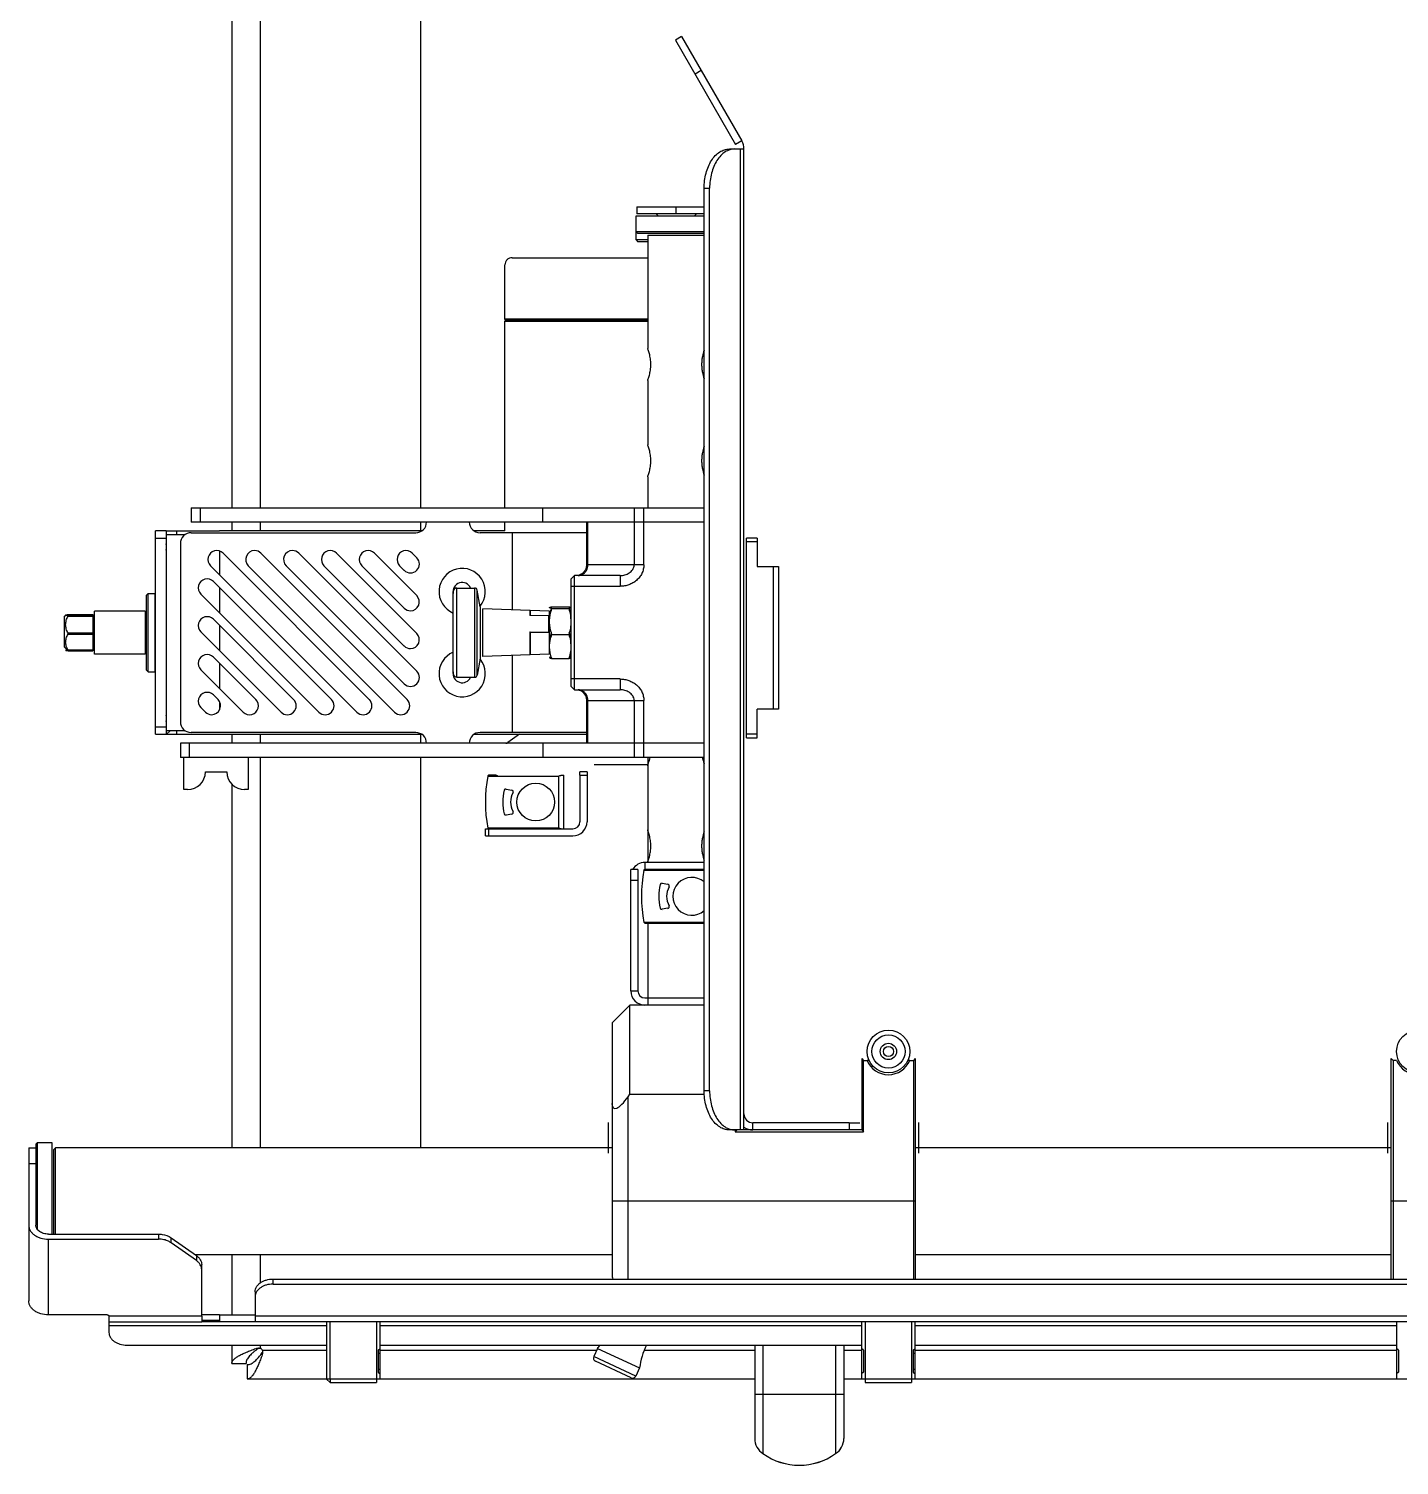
# Model space of a CAD drawing. Header units: millimetres. Extents: x -187347 to 135007, y -6415 to 292048.
# Drawn here: x -39678.8 to -39294.5, y 93415.6 to 93818.3 of the extents above; entities that cross this region are included whole.
import ezdxf

# ---------------------------------------------------------------- set-up
doc = ezdxf.new("R2010")
doc.units = ezdxf.units.MM
doc.header["$LTSCALE"] = 100
doc.layers.add('Layout Cabinplant', color=30, linetype='Continuous')

# ---------------------------------------------------------------- blocks, each defined once
blk = doc.blocks.new('Denester')
at = {"layer": 'Layout Cabinplant', "color": 0, "linetype": 'Continuous'}
for p, q in [((-1035.4, -2688.53), (-1035.4, -2984.32)), ((-1027.4, -2984.32), (-1027.4, -2688.53)), ((-982.4, -2984.32), (-982.4, -2748.53)), ((-909.31, -2852.22), (-911.04, -2853.22)), ((-911.04, -2853.22), (-894.14, -2882.49)), ((-909.31, -2852.22), (-892.41, -2881.49)), ((-903.81, -2861.75), (-905.54, -2862.75)), ((-892.41, -2881.49), (-894.14, -2882.49)), ((-895.91, -2883.74), (-891.81, -2883.74)), ((-892.86, -2883.74), (-892.86, -3158.74)), ((-891.81, -3158.74), (-891.81, -2883.74)), ((-902.98, -2894.74), (-901.45, -2894.74)), ((-902.98, -3147.74), (-902.98, -2894.74)), ((-901.45, -3147.74), (-901.45, -2894.74)), ((-922.06, -2902.44), (-902.98, -2902.44)), ((-922.06, -2909.24), (-922.06, -2902.44)), ((-921.81, -2899.94), (-902.98, -2899.94)), ((-921.81, -2899.94), (-921.81, -2901.94)), ((-902.98, -2901.94), (-921.81, -2901.94)), ((-916.41, -2901.94), (-915.91, -2902.44)), ((-910.81, -2901.94), (-910.81, -2899.94)), ((-905.21, -2901.94), (-905.71, -2902.44)), ((-902.98, -2906.94), (-922.06, -2906.94)), ((-922.06, -2906.94), (-921.56, -2907.44)), ((-902.98, -2907.44), (-921.56, -2907.44)), ((-918.81, -2909.24), (-922.06, -2909.24)), ((-922.06, -2909.24), (-921.56, -2909.74)), ((-918.81, -2909.74), (-921.56, -2909.74)), ((-918.81, -2907.94), (-902.98, -2907.94)), ((-918.81, -2907.94), (-918.81, -2939.64)), ((-956.82, -2914.22), (-918.81, -2914.22)), ((-958.82, -2931.48), (-958.82, -2916.21)), ((-918.81, -2931.48), (-958.82, -2931.48)), ((-958.82, -2931.48), (-958.82, -2931.74)), ((-958.82, -2931.74), (-918.81, -2931.74)), ((-958.82, -2932), (-918.81, -2932)), ((-958.82, -2984.32), (-958.82, -2932)), ((-918.81, -2948.64), (-918.81, -2966.64)), ((-918.81, -2975.64), (-918.81, -2984.32)), ((-1046.81, -2984.32), (-902.98, -2984.32)), ((-1046.81, -2984.32), (-1046.81, -2988.32)), ((-1044.22, -2988.32), (-1044.22, -2984.32)), ((-948.21, -2988.32), (-948.21, -2984.32)), ((-922.61, -2984.32), (-922.61, -3000.32)), ((-919.89, -3000.32), (-919.89, -2984.32)), ((-1053.82, -2990.82), (-1056.82, -2990.82)), ((-1056.82, -3047.82), (-1056.82, -2990.82)), ((-1053.82, -2990.82), (-1038.82, -2990.82)), ((-1053.82, -2990.82), (-1053.82, -3047.82)), ((-1053.82, -2991.82), (-1048.46, -2991.82)), ((-1050.82, -2991.82), (-1050.82, -2990.82)), ((-935.58, -2988.32), (-1046.81, -2988.32)), ((-1046.81, -2991.32), (-983.81, -2991.32)), ((-982.16, -2990.82), (-1038.82, -2990.82)), ((-1035.4, -2988.32), (-1035.4, -2990.82)), ((-1027.4, -2990.82), (-1027.4, -2988.32)), ((-982.4, -2990.82), (-982.4, -2988.32)), ((-958.82, -2990.82), (-967.46, -2990.82)), ((-935.86, -2991.32), (-965.81, -2991.32)), ((-958.82, -2990.82), (-958.82, -2988.32)), ((-956.81, -2991.32), (-956.81, -3012.96)), ((-935.86, -3000.32), (-935.86, -2988.32)), ((-902.98, -2988.32), (-935.58, -2988.32)), ((-935.58, -3000.32), (-935.58, -2988.32)), ((-1056.82, -2992.82), (-1053.82, -2992.82)), ((-1049.81, -2994.32), (-1049.81, -3044.32)), ((-888.13, -2992.82), (-891.13, -2992.82)), ((-891.13, -3047.82), (-891.13, -2992.82)), ((-891.13, -2993.82), (-888.13, -2993.82)), ((-888.13, -2992.82), (-888.13, -3000.82)), ((-1038.82, -2996.47), (-1038.82, -3003.16)), ((-1037.85, -2997.06), (-996.85, -3038.06)), ((-1027.24, -2997.06), (-986.24, -3038.06)), ((-1016.63, -2997.06), (-983.55, -3030.14)), ((-1006.03, -2997.06), (-983.55, -3019.53)), ((-995.42, -2997.06), (-983.55, -3008.93)), ((-984.81, -2997.06), (-983.55, -2998.32)), ((-1000.38, -3041.59), (-1041.38, -3000.59)), ((-989.78, -3041.59), (-1030.78, -3000.59)), ((-987.08, -3033.68), (-1020.17, -3000.59)), ((-987.08, -3023.07), (-1009.56, -3000.59)), ((-987.08, -3012.46), (-998.96, -3000.59)), ((-987.08, -3001.86), (-988.35, -3000.59)), ((-939.31, -3003.32), (-940.31, -3004.32)), ((-926.5, -3003.32), (-939.31, -3003.32)), ((-939.31, -3035.32), (-939.31, -3003.32)), ((-919.89, -3000.32), (-935.86, -3000.32)), ((-926.5, -3003.32), (-926.5, -3006.32)), ((-888.13, -3000.82), (-882.13, -3000.82)), ((-883.63, -3000.82), (-883.63, -3040.82)), ((-882.13, -3000.82), (-882.13, -3040.82)), ((-1040.54, -3004.97), (-1007.45, -3038.06)), ((-1038.82, -3006.69), (-1038.82, -3013.76)), ((-973.31, -3030.82), (-973.31, -3007.82)), ((-972.31, -3006.82), (-967.32, -3006.82)), ((-972.31, -3031.82), (-972.31, -3006.82)), ((-967.32, -3006.82), (-967.32, -3031.82)), ((-965.77, -3012.05), (-966.58, -3007.44)), ((-966.58, -3031.2), (-966.58, -3007.44)), ((-940.31, -3004.32), (-940.31, -3034.32)), ((-940.31, -3006.32), (-926.5, -3006.32)), ((-1059.32, -3008.82), (-1058.82, -3008.32)), ((-1059.32, -3029.82), (-1059.32, -3008.82)), ((-1058.82, -3008.32), (-1057.02, -3008.32)), ((-1058.82, -3030.32), (-1058.82, -3008.32)), ((-1057.02, -3008.32), (-1057.02, -3030.32)), ((-1010.99, -3041.59), (-1044.07, -3008.51)), ((-965.77, -3012.05), (-965.77, -3026.6)), ((-945.68, -3012.07), (-940.93, -3012.07)), ((-1082.32, -3014.72), (-1081.98, -3014.39)), ((-1082.32, -3023.42), (-1082.32, -3014.72)), ((-1081.33, -3014.27), (-1081.32, -3014.27)), ((-1081.32, -3014.27), (-1074.32, -3014.27)), ((-1081.32, -3014.27), (-1081.32, -3014.27)), ((-1074.32, -3014.54), (-1081.32, -3014.54)), ((-1081.32, -3014.71), (-1081.32, -3014.54)), ((-1081.32, -3014.71), (-1074.32, -3014.71)), ((-1074.32, -3014.27), (-1074.32, -3024.38)), ((-1059.72, -3013.32), (-1073.92, -3013.32)), ((-1073.92, -3025.32), (-1073.92, -3013.32)), ((-1059.72, -3013.32), (-1059.72, -3025.32)), ((-1040.54, -3015.58), (-1018.06, -3038.06)), ((-951.89, -3013.13), (-965.06, -3012.67)), ((-965.06, -3025.98), (-965.06, -3012.67)), ((-951.89, -3013.13), (-951.89, -3014.5)), ((-951.8, -3014.5), (-951.89, -3014.5)), ((-946.31, -3013.32), (-951.8, -3013.13)), ((-951.8, -3013.13), (-951.8, -3014.5)), ((-951.8, -3014.44), (-946.61, -3014.53)), ((-946.61, -3014.59), (-951.8, -3014.5)), ((-946.61, -3014.53), (-946.49, -3014.53)), ((-946.61, -3014.59), (-946.61, -3019.23)), ((-946.49, -3019.33), (-946.49, -3014.53)), ((-946.31, -3025.32), (-946.31, -3013.32)), ((-945.68, -3012.57), (-940.93, -3012.57)), ((-1074.32, -3019.45), (-1081.32, -3019.45)), ((-1081.32, -3019.76), (-1081.32, -3019.45)), ((-1081.32, -3019.76), (-1074.32, -3019.76)), ((-1021.6, -3041.59), (-1044.07, -3019.11)), ((-1038.82, -3017.3), (-1038.82, -3024.37)), ((-951.89, -3019.14), (-951.79, -3019.14)), ((-951.89, -3019.14), (-951.89, -3025.52)), ((-951.89, -3019.51), (-951.8, -3019.51)), ((-951.8, -3019.14), (-951.8, -3025.52)), ((-946.61, -3019.33), (-951.8, -3019.24)), ((-951.79, -3019.14), (-946.61, -3019.23)), ((-946.49, -3019.33), (-946.61, -3019.33)), ((-945.68, -3019.82), (-940.93, -3019.82)), ((-1081.32, -3024.31), (-1082.32, -3023.42)), ((-1074.32, -3024.24), (-1081.32, -3024.24)), ((-1081.32, -3024.31), (-1081.32, -3024.24)), ((-951.8, -3024.15), (-951.89, -3024.15)), ((-1081.34, -3024.37), (-1081.32, -3024.38)), ((-1081.33, -3024.37), (-1081.32, -3024.38)), ((-1081.32, -3024.38), (-1074.32, -3024.38)), ((-1059.72, -3025.32), (-1073.92, -3025.32)), ((-1040.54, -3026.18), (-1028.67, -3038.06)), ((-1038.82, -3027.91), (-1038.82, -3034.98)), ((-965.77, -3026.6), (-966.58, -3031.2)), ((-951.89, -3025.52), (-965.06, -3025.98)), ((-956.81, -3025.69), (-956.81, -3047.32)), ((-946.31, -3025.32), (-951.8, -3025.52)), ((-945.68, -3026.57), (-940.93, -3026.57)), ((-1059.32, -3029.82), (-1058.82, -3030.32)), ((-1058.82, -3030.32), (-1057.02, -3030.32)), ((-1032.2, -3041.59), (-1044.07, -3029.72)), ((-972.31, -3031.82), (-967.32, -3031.82)), ((-926.5, -3032.32), (-940.31, -3032.32)), ((-926.5, -3032.32), (-926.5, -3035.32)), ((-940.31, -3034.32), (-939.31, -3035.32)), ((-939.31, -3035.32), (-926.5, -3035.32)), ((-1042.81, -3041.59), (-1044.07, -3040.33)), ((-1040.54, -3036.79), (-1039.27, -3038.06)), ((-1038.82, -3038.69), (-1038.82, -3040.96)), ((-935.86, -3038.32), (-919.89, -3038.32)), ((-935.86, -3050.32), (-935.86, -3038.32)), ((-935.58, -3050.32), (-935.58, -3038.32)), ((-922.61, -3038.32), (-922.61, -3054.32)), ((-919.89, -3054.32), (-919.89, -3038.32)), ((-882.13, -3040.82), (-888.13, -3040.82)), ((-888.13, -3047.82), (-888.13, -3040.82)), ((-1053.82, -3045.82), (-1056.82, -3045.82)), ((-1056.82, -3047.82), (-1053.82, -3047.82)), ((-1048.45, -3046.82), (-1053.82, -3046.82)), ((-1053.82, -3047.82), (-982.15, -3047.82)), ((-1053.73, -3047.82), (-1052.73, -3046.82)), ((-1050.82, -3047.82), (-1050.82, -3046.82)), ((-983.81, -3047.32), (-1046.81, -3047.32)), ((-1035.4, -3047.82), (-1035.4, -3050.32)), ((-1027.4, -3050.32), (-1027.4, -3047.82)), ((-982.4, -3050.32), (-982.4, -3047.82)), ((-967.45, -3047.82), (-935.86, -3047.82)), ((-935.86, -3047.32), (-965.81, -3047.32)), ((-954.74, -3047.82), (-958.05, -3050.14)), ((-888.13, -3047.82), (-891.13, -3047.82)), ((-891.13, -3048.82), (-891.13, -3047.82)), ((-888.13, -3048.82), (-888.13, -3047.82)), ((-935.58, -3050.32), (-1049.81, -3050.32)), ((-1049.81, -3050.32), (-1049.81, -3054.32)), ((-1047.22, -3054.32), (-1047.22, -3050.32)), ((-948.21, -3050.32), (-948.21, -3054.32)), ((-902.98, -3050.32), (-935.58, -3050.32)), ((-891.13, -3048.82), (-888.13, -3048.82)), ((-902.98, -3054.32), (-1049.81, -3054.32)), ((-1048.81, -3063.32), (-1048.81, -3054.32)), ((-1030.81, -3054.32), (-1030.81, -3063.32)), ((-1027.4, -3163.74), (-1027.4, -3054.32)), ((-982.4, -3163.74), (-982.4, -3054.32)), ((-933.81, -3056.32), (-918.7, -3056.32)), ((-918.81, -3054.32), (-918.81, -3083.74)), ((-1042.81, -3058.32), (-1036.81, -3058.32)), ((-963.63, -3059.52), (-943.81, -3059.52)), ((-961.39, -3059.32), (-963.43, -3059.32)), ((-963.37, -3059.32), (-963.37, -3059.52)), ((-960.85, -3059.52), (-960.95, -3059.44)), ((-943.81, -3059.52), (-943.81, -3074.12)), ((-943.06, -3059.32), (-942.31, -3059.32)), ((-942.31, -3074.32), (-942.31, -3059.32)), ((-935.81, -3058.32), (-937.81, -3058.32)), ((-937.81, -3059.32), (-937.81, -3058.32)), ((-937.81, -3059.32), (-935.81, -3059.32)), ((-937.81, -3059.32), (-937.81, -3072.32)), ((-935.81, -3058.32), (-935.81, -3059.32)), ((-935.81, -3059.32), (-935.81, -3072.32)), ((-1047.81, -3063.32), (-1048.81, -3063.32)), ((-1035.4, -3061.71), (-1035.4, -3163.74)), ((-1030.81, -3063.32), (-1031.81, -3063.32)), ((-958.5, -3063.17), (-956.91, -3063.45)), ((-956.91, -3070.2), (-958.5, -3070.48)), ((-964.31, -3074.32), (-963.31, -3074.32)), ((-964.31, -3076.32), (-964.31, -3074.32)), ((-964.31, -3076.32), (-963.31, -3076.32)), ((-943.81, -3074.12), (-963.63, -3074.12)), ((-963.37, -3074.12), (-963.37, -3074.32)), ((-963.31, -3074.32), (-939.81, -3074.32)), ((-963.31, -3076.32), (-963.31, -3074.32)), ((-963.31, -3076.32), (-939.81, -3076.32)), ((-960.95, -3074.21), (-960.85, -3074.12)), ((-902.98, -3083.74), (-919.56, -3083.74)), ((-919.56, -3083.74), (-919.56, -3085.74)), ((-921.56, -3085.74), (-923.56, -3085.74)), ((-923.56, -3119.74), (-923.56, -3085.74)), ((-923.56, -3088.74), (-921.56, -3088.74)), ((-921.56, -3085.74), (-921.56, -3119.74)), ((-919.88, -3085.9), (-919.88, -3085.94)), ((-919.88, -3085.94), (-902.98, -3085.94)), ((-919.56, -3085.74), (-919.68, -3085.74)), ((-902.98, -3085.74), (-919.56, -3085.74)), ((-914.75, -3089.59), (-913.16, -3089.87)), ((-913.16, -3096.61), (-914.75, -3096.89)), ((-902.98, -3100.54), (-919.88, -3100.54)), ((-919.68, -3100.74), (-902.98, -3100.74)), ((-919.62, -3100.54), (-919.62, -3100.74)), ((-918.81, -3100.74), (-918.81, -3123.74)), ((-917.2, -3100.63), (-917.1, -3100.54)), ((-917.2, -3100.63), (-902.98, -3100.63)), ((-923.56, -3119.74), (-921.56, -3119.74)), ((-923.81, -3123.74), (-928.81, -3128.74)), ((-902.98, -3123.74), (-923.81, -3123.74)), ((-923.81, -3148.74), (-923.81, -3123.74)), ((-919.56, -3121.74), (-902.98, -3121.74)), ((-928.81, -3128.74), (-928.81, -3177.31)), ((-858.81, -3138.74), (-858.31, -3139.24)), ((-858.81, -3138.74), (-858.81, -3158.74)), ((-858.31, -3139.24), (-857.31, -3139.24)), ((-858.31, -3159.24), (-858.31, -3139.24)), ((-845.31, -3139.24), (-844.31, -3139.24)), ((-843.81, -3138.74), (-844.31, -3139.24)), ((-844.31, -3139.24), (-844.31, -3200.54)), ((-843.81, -3138.74), (-843.81, -3200.54)), ((-710.34, -3138.74), (-709.84, -3139.24)), ((-710.34, -3200.54), (-710.34, -3138.74)), ((-708.84, -3139.24), (-709.84, -3139.24)), ((-709.84, -3139.24), (-709.84, -3200.54)), ((-924.31, -3149.45), (-923.81, -3148.74)), ((-923.81, -3148.74), (-902.94, -3148.74)), ((-901.45, -3147.74), (-902.98, -3147.74)), ((-924.31, -3200.54), (-924.31, -3149.45)), ((-929.81, -3165.29), (-929.81, -3156.66)), ((-862.31, -3156.74), (-889.31, -3156.74)), ((-889.31, -3158.74), (-889.31, -3156.74)), ((-862.31, -3156.74), (-859.31, -3156.74)), ((-862.31, -3156.74), (-862.31, -3158.74)), ((-842.81, -3165.29), (-842.81, -3156.66)), ((-711.34, -3165.29), (-711.34, -3156.66)), ((-892.86, -3158.74), (-895.91, -3158.74)), ((-894.31, -3158.74), (-894.31, -3159.24)), ((-893.81, -3158.74), (-894.31, -3159.24)), ((-894.31, -3159.24), (-858.31, -3159.24)), ((-891.81, -3158.74), (-892.86, -3158.74)), ((-858.81, -3158.74), (-891.81, -3158.74)), ((-858.81, -3158.74), (-858.31, -3159.24)), ((-1092.34, -3163.74), (-1090.34, -3163.74)), ((-1092.34, -3163.74), (-1092.34, -3206.67)), ((-1090.34, -3162.74), (-1089.84, -3162.24)), ((-1090.34, -3162.74), (-1090.34, -3185.46)), ((-1089.84, -3162.24), (-1085.84, -3162.24)), ((-1089.84, -3186.72), (-1089.84, -3162.24)), ((-1085.84, -3162.24), (-1085.84, -3187.93)), ((-1084.84, -3163.74), (-1085.34, -3164.24)), ((-1085.34, -3187.93), (-1085.34, -3164.24)), ((-928.81, -3163.74), (-1084.84, -3163.74)), ((-1084.84, -3187.93), (-1084.84, -3163.74)), ((-710.34, -3163.74), (-843.81, -3163.74)), ((-1092.34, -3168.13), (-1090.34, -3168.13)), ((-928.81, -3177.31), (-928.81, -3178.74)), ((-843.81, -3178.74), (-928.81, -3178.74)), ((-928.81, -3178.74), (-928.81, -3199.3)), ((-625.34, -3178.74), (-710.34, -3178.74)), ((-1086.84, -3187.93), (-1055.91, -3187.93)), ((-1086.84, -3189.35), (-1055.91, -3189.35)), ((-1086.84, -3210.56), (-1086.84, -3189.35)), ((-1055.91, -3187.93), (-1055.91, -3189.35)), ((-1052.38, -3188.97), (-1045.31, -3193.97)), ((-1052.38, -3190.38), (-1052.38, -3188.97)), ((-1045.31, -3195.38), (-1052.38, -3190.38)), ((-928.81, -3193.74), (-1045.63, -3193.74)), ((-1045.31, -3193.97), (-1045.31, -3195.38)), ((-1043.84, -3210.95), (-1043.84, -3196.47)), ((-1035.4, -3193.74), (-1035.4, -3210.56)), ((-1027.4, -3201.6), (-1027.4, -3193.74)), ((-710.34, -3193.74), (-843.81, -3193.74)), ((-1023.84, -3200.54), (-678.84, -3200.54)), ((-1023.84, -3201.95), (-1023.84, -3200.54)), ((-1028.84, -3204.08), (-1028.84, -3212.56)), ((-1023.84, -3201.95), (-678.84, -3201.95)), ((-1070.34, -3210.56), (-1086.84, -3210.56)), ((-1069.84, -3210.91), (-1069.84, -3215.51)), ((-1043.84, -3210.95), (-1069.84, -3210.95)), ((-1069.84, -3212.56), (-1043.84, -3212.56)), ((-1069.84, -3213.59), (-1008.84, -3213.59)), ((-1038.84, -3210.56), (-1043.84, -3210.56)), ((-1043.84, -3210.95), (-1043.84, -3212.56)), ((-1038.84, -3212.17), (-1043.84, -3212.17)), ((-1038.84, -3212.56), (-1043.84, -3212.56)), ((-1038.84, -3210.56), (-1028.84, -3210.56)), ((-1038.84, -3210.56), (-1038.84, -3212.56)), ((-663.84, -3212.56), (-1038.84, -3212.56)), ((-673.84, -3210.95), (-1028.84, -3210.95)), ((-1008.84, -3212.56), (-1008.84, -3228.56)), ((-1007.84, -3228.56), (-1007.84, -3212.56)), ((-994.84, -3212.56), (-994.84, -3229.56)), ((-993.84, -3228.56), (-993.84, -3212.56)), ((-993.84, -3213.59), (-858.84, -3213.59)), ((-858.84, -3212.56), (-858.84, -3228.56)), ((-857.84, -3212.56), (-857.84, -3229.56)), ((-844.84, -3212.56), (-844.84, -3229.56)), ((-843.84, -3228.56), (-843.84, -3212.56)), ((-843.84, -3213.59), (-708.84, -3213.59)), ((-708.84, -3212.56), (-708.84, -3228.56)), ((-1064.84, -3219.05), (-1008.84, -3219.05)), ((-1035.4, -3219.05), (-1035.4, -3224.18)), ((-1028.67, -3220.01), (-1028.04, -3220.01)), ((-1027.4, -3219.95), (-1027.4, -3219.05)), ((-1026.88, -3221.8), (-1026.88, -3221.16)), ((-1008.84, -3220.53), (-1026.82, -3220.53)), ((-994.34, -3220.51), (-993.84, -3220.01)), ((-994.34, -3220.51), (-994.34, -3226.61)), ((-993.84, -3221.18), (-994.34, -3221.51)), ((-993.84, -3219.05), (-858.84, -3219.05)), ((-933.13, -3220.53), (-993.84, -3220.53)), ((-932.87, -3219.97), (-933.93, -3222.23)), ((-932.87, -3219.97), (-921.09, -3225.46)), ((-888.81, -3220.53), (-919.79, -3220.53)), ((-888.81, -3219.05), (-888.81, -3245.24)), ((-886.48, -3219.05), (-886.48, -3249.46)), ((-866.13, -3219.05), (-866.13, -3249.46)), ((-863.81, -3219.05), (-863.81, -3245.24)), ((-858.84, -3220.53), (-863.81, -3220.53)), ((-858.34, -3220.51), (-858.84, -3220.01)), ((-858.34, -3220.51), (-858.34, -3226.61)), ((-844.34, -3220.51), (-843.84, -3220.01)), ((-844.34, -3220.51), (-844.34, -3226.61)), ((-843.84, -3221.18), (-844.34, -3221.51)), ((-843.84, -3219.05), (-708.84, -3219.05)), ((-708.84, -3220.53), (-843.84, -3220.53)), ((-708.34, -3220.51), (-708.84, -3220.01)), ((-708.34, -3220.51), (-708.34, -3226.61)), ((-1035.4, -3224.18), (-1031.4, -3224.18)), ((-1031.05, -3224.53), (-1031.05, -3228.53)), ((-994.34, -3225.61), (-993.84, -3225.95)), ((-922.14, -3227.73), (-933.93, -3222.23)), ((-923.47, -3228.21), (-933.44, -3223.56)), ((-921.09, -3225.46), (-922.14, -3227.73)), ((-844.34, -3225.61), (-843.84, -3225.95)), ((-1031.05, -3228.53), (-1008.84, -3228.53)), ((-993.84, -3228.56), (-1008.84, -3228.56)), ((-1008.84, -3228.56), (-1007.84, -3229.56)), ((-1007.84, -3228.56), (-1007.84, -3229.56)), ((-1007.84, -3229.56), (-994.84, -3229.56)), ((-994.34, -3226.61), (-993.84, -3227.11)), ((-993.84, -3228.53), (-888.81, -3228.53)), ((-863.81, -3228.53), (-858.84, -3228.53)), ((-858.34, -3226.61), (-858.84, -3227.11)), ((-843.84, -3228.56), (-858.84, -3228.56)), ((-857.84, -3229.56), (-844.84, -3229.56)), ((-844.34, -3226.61), (-843.84, -3227.11)), ((-843.84, -3228.53), (-708.84, -3228.53)), ((-708.34, -3226.61), (-708.84, -3227.11)), ((-693.84, -3228.56), (-708.84, -3228.56)), ((-888.81, -3232.84), (-863.81, -3232.84))]:
    blk.add_line(p, q, dxfattribs=at)
for centre, radius in [((-950.19, -3066.82), 5.3), ((-851.31, -3136.74), 6), ((-851.31, -3136.74), 4.65), ((-702.84, -3136.74), 6), ((-851.31, -3136.74), 2.29), ((-851.31, -3136.74), 1.42)]:
    blk.add_circle(centre, radius, dxfattribs=at)
for centre, radius, start, end in [((-896.31, -2883.74), 4.5, 0, 30), ((-938.68, -3001.07), 2.26, 279.5802, 283.2153), ((-938.86, -3000.32), 3, 305.8586, 0), ((-970.82, -3007.82), 2.55, 23.1929, 191.9768), ((-972.31, -3007.82), 1, 90, 180), ((-967.32, -3007.57), 0.75, 10, 90), ((-970.82, -3030.82), 2.55, 167.7863, 336.8178), ((-972.31, -3030.82), 1, 180, 270), ((-967.32, -3031.07), 0.75, 270, 350), ((-938.68, -3037.58), 2.26, 76.769, 80.4196), ((-938.86, -3038.32), 3, 0, 54.1414), ((-958.62, -3049.32), 1, 270, 305), ((-1047.81, -3058.32), 5, 270, 0), ((-1031.81, -3058.32), 5, 180, 270), ((-924.31, -3066.82), 40, 169.4846, 190.5154), ((-963.43, -3059.52), 0.2, 89.9415, 169.4897), ((-924.31, -3066.82), 40, 169.4311, 169.4846), ((-945.41, -3066.82), 14.05, 166.2714, 193.7286), ((-958.59, -3063.66), 0.5, 80.0126, 159.5872), ((-951.91, -3066.82), 5.35, 150.075, 209.925), ((-957, -3063.94), 0.5, 335.0308, 80.0126), ((-958.59, -3069.98), 0.5, 200.4128, 279.9874), ((-957, -3069.7), 0.5, 279.9874, 24.9692), ((-939.81, -3072.32), 4, 270, 0), ((-939.81, -3072.32), 2, 270, 0), ((-924.31, -3066.82), 40, 190.5154, 190.5689), ((-963.43, -3074.12), 0.2, 190.496, 270.0729), ((-919.56, -3087.74), 4, 90, 149.8012), ((-880.56, -3093.24), 40, 169.4846, 190.5154), ((-906.44, -3093.24), 5.3, 49.2419, 310.7739), ((-901.66, -3093.24), 14.05, 166.2714, 193.7286), ((-914.84, -3090.08), 0.5, 80.0126, 159.5872), ((-908.16, -3093.24), 5.35, 150.075, 209.925), ((-913.25, -3090.36), 0.5, 335.0308, 80.0126), ((-914.84, -3096.4), 0.5, 200.4128, 279.9874), ((-913.25, -3096.12), 0.5, 279.9874, 24.9692), ((-919.56, -3119.74), 4, 180, 270), ((-919.56, -3119.74), 2, 180, 270), ((-855.29, -3203.37), 64.16, 91.3202, 91.8016), ((-851.31, -3136.74), 6.5, 202.6199, 337.3801), ((-847.32, -3203.29), 64.08, 88.198, 88.6801), ((-702.84, -3136.74), 6.5, 202.6199, 337.3801), ((-889.31, -3154.24), 2.5, 180, 270), ((-889.31, -3154.24), 4.5, 236.2069, 270), ((-924.31, -3199.24), 4.5, 180.7162, 196.8078), ((-1027.75, -3220.88), 1, 20.7048, 69.2952), ((-949.17, -3205.19), 22, 317.8152, 320.9107), ((-899.29, -3228.45), 22, 154.6844, 172.1848), ((-933.02, -3222.65), 1, 155, 245), ((-923.05, -3227.3), 1, 245, 335), ((-883.81, -3245.24), 5, 179.9714, 237.6665), ((-868.81, -3245.23), 5, 302.2723, 359.8854), ((-868.81, -3245.24), 5, 302.3335, 0), ((-876.31, -3235.29), 17.44, 234.3115, 305.6885), ((-876.31, -3235.3), 17.44, 234.3115, 305.6885)]:
    blk.add_arc(centre, radius, start, end, dxfattribs=at)
for centre, major_axis, ratio, start_param, end_param in [((-1046.81, -2994.32), (3, 0), 1, 1.570796, 3.141593), ((-983.81, -2988.32), (0, 3), 1, 3.141593, 4.712389), ((-965.81, -2988.32), (3, 0), 1, 3.141593, 4.712389), ((-997.19, -2998.82), (2.5, 0), 1, 7.068583, 10.210176), ((-1039.61, -2998.82), (2.5, 0), 1, 7.068583, 10.210176), ((-1029.01, -2998.82), (2.5, 0), 1, 1.570796, 3.926991), ((-1029.01, -2998.82), (0, 2.5), 1, 5.497787, 6.283185), ((-1018.4, -2998.82), (2.5, 0), 1, 1.570796, 3.926991), ((-1018.4, -2998.82), (0, 2.5), 1, 5.497787, 6.283185), ((-1007.79, -2998.82), (2.5, 0), 1, 7.068583, 10.210176), ((-986.58, -2998.82), (0, 2.5), 1, 5.497787, 8.63938), ((-985.32, -3000.09), (2.5, 0), 1, 3.926991, 7.068583), ((-1042.31, -3006.74), (2.5, 0), 1, 7.068583, 10.210176), ((-970.82, -3007.82), (6.5, 0), 1, 5.59786, 10.602134), ((-985.32, -3010.7), (2.5, 0), 1, 4.712389, 7.068583), ((-1042.31, -3017.35), (2.5, 0), 1, 7.068583, 10.210176), ((-985.32, -3010.7), (0, 2.5), 1, 2.356194, 3.141593), ((-985.32, -3021.3), (2.5, 0), 1, 4.712389, 7.068583), ((-985.32, -3021.3), (0, 2.5), 1, 2.356194, 3.141593), ((-1042.31, -3027.95), (2.5, 0), 1, 7.068583, 10.210176), ((-970.82, -3030.82), (6.5, 0), 1, 1.96424, 6.968507), ((-985.32, -3031.91), (2.5, 0), 1, 3.926991, 7.068583), ((-1042.31, -3038.56), (2.5, 0), 1, 7.068583, 10.210176), ((-1041.04, -3039.82), (0, 2.5), 1, 3.141593, 5.497787), ((-1030.43, -3039.82), (0, 2.5), 1, 2.356194, 5.497787), ((-1019.83, -3039.82), (2.5, 0), 1, 3.926991, 7.068583), ((-1009.22, -3039.82), (2.5, 0), 1, 3.926991, 7.068583), ((-998.61, -3039.82), (2.5, 0), 1, 3.926991, 7.068583), ((-988.01, -3039.82), (2.5, 0), 1, 3.926991, 7.068583), ((-1046.81, -3044.32), (3, 0), 1, 3.141593, 4.712389), ((-1041.04, -3039.82), (2.5, 0), 1, 3.926991, 4.712389), ((-983.81, -3050.32), (3, 0), 1, 0, 1.570796), ((-965.81, -3050.32), (3, 0), 1, 1.570796, 3.141593), ((-961.39, -3059.52), (0.489, 0), 0.409085, 0.435447, 1.570796), ((-961.39, -3074.12), (0.489, 0), 0.409085, 4.712389, 5.847738), ((-917.64, -3100.54), (0.489, 0), 0.409085, 4.712389, 5.847738), ((-924.31, -3144.95), (4, 7.72), 0.267949, 2.663934, 4.234731)]:
    blk.add_ellipse(centre, major_axis=major_axis, ratio=ratio, start_param=start_param, end_param=end_param, dxfattribs=at)
for points, knots in [([(-902.98, -2894.74), (-902.98, -2894.02), (-902.89, -2892.61), (-902.5, -2890.55), (-901.85, -2888.65), (-900.98, -2886.98), (-899.92, -2885.59), (-898.87, -2884.7), (-897.98, -2884.2), (-897.3, -2883.94), (-896.61, -2883.78), (-896.14, -2883.74), (-895.91, -2883.74)], [0, 0, 0, 0, 0.149897, 0.296452, 0.436629, 0.568005, 0.689135, 0.799963, 0.852086, 0.902442, 0.951548, 1, 1, 1, 1]), ([(-894.38, -2883.74), (-894.61, -2883.74), (-895.08, -2883.78), (-895.77, -2883.94), (-896.44, -2884.2), (-897.34, -2884.7), (-898.38, -2885.59), (-899.45, -2886.98), (-900.32, -2888.65), (-900.96, -2890.55), (-901.36, -2892.61), (-901.45, -2894.02), (-901.45, -2894.74)], [0, 0, 0, 0, 0.048452, 0.097558, 0.147914, 0.200038, 0.310865, 0.431996, 0.563371, 0.703548, 0.850103, 1, 1, 1, 1]), ([(-956.82, -2914.22), (-957.08, -2914.22), (-957.6, -2914.32), (-958.27, -2914.76), (-958.71, -2915.42), (-958.82, -2915.95), (-958.82, -2916.21)], [0, 0, 0, 0, 0.25045, 0.500623, 0.75043, 1, 1, 1, 1]), ([(-918.81, -2948.64), (-918.76, -2948.5), (-918.58, -2948.01), (-918.29, -2947.04), (-918.01, -2945.69), (-917.9, -2944.14), (-918.01, -2942.6), (-918.29, -2941.24), (-918.58, -2940.28), (-918.76, -2939.78), (-918.81, -2939.64)], [0, 0, 0, 0, 0.049034, 0.169877, 0.32712, 0.5, 0.672879, 0.83012, 0.950971, 1, 1, 1, 1]), ([(-902.98, -2940.15), (-903.17, -2940.71), (-903.42, -2941.65), (-903.64, -2942.99), (-903.7, -2944.14), (-903.64, -2945.29), (-903.42, -2946.63), (-903.17, -2947.57), (-902.98, -2948.14)], [0, 0, 0, 0, 0.220406, 0.356883, 0.500031, 0.643175, 0.779641, 1, 1, 1, 1]), ([(-918.81, -2975.64), (-918.76, -2975.5), (-918.58, -2975.01), (-918.29, -2974.04), (-918.01, -2972.69), (-917.9, -2971.14), (-918.01, -2969.6), (-918.29, -2968.24), (-918.58, -2967.28), (-918.76, -2966.78), (-918.81, -2966.64)], [0, 0, 0, 0, 0.049034, 0.169877, 0.32712, 0.5, 0.672879, 0.83012, 0.950971, 1, 1, 1, 1]), ([(-902.98, -2967.15), (-903.17, -2967.71), (-903.42, -2968.65), (-903.64, -2969.99), (-903.7, -2971.14), (-903.64, -2972.29), (-903.42, -2973.63), (-903.17, -2974.57), (-902.98, -2975.14)], [0, 0, 0, 0, 0.220406, 0.356883, 0.500031, 0.643175, 0.779641, 1, 1, 1, 1]), ([(-1053.82, -2996.23), (-1053.76, -2995.93), (-1053.7, -2995.32), (-1053.76, -2994.72), (-1053.82, -2994.42)], [0, 0, 0, 0, 0.499999, 1, 1, 1, 1]), ([(-938.3, -3003.32), (-938.08, -3003.32), (-937.62, -3003.26), (-937.2, -3003.08), (-937.01, -3002.96)], [0, 0, 0, 0, 0.496884, 1, 1, 1, 1]), ([(-937.1, -3002.76), (-937.27, -3002.87), (-937.6, -3003.08), (-937.98, -3003.22), (-938.17, -3003.27)], [0, 0, 0, 0, 0.510577, 1, 1, 1, 1]), ([(-937.01, -3002.96), (-936.79, -3002.83), (-936.49, -3002.59), (-936.17, -3002.19), (-935.89, -3001.75), (-935.65, -3001.13), (-935.58, -3000.59), (-935.58, -3000.32)], [0, 0, 0, 0, 0.241635, 0.365119, 0.490126, 0.743504, 1, 1, 1, 1]), ([(-926.5, -3003.32), (-926.06, -3003.32), (-925.17, -3003.21), (-924.13, -3002.75), (-923.42, -3002.19), (-922.98, -3001.65), (-922.68, -3001.02), (-922.61, -3000.56), (-922.61, -3000.32)], [0, 0, 0, 0, 0.245374, 0.492264, 0.617409, 0.743749, 0.87142, 1, 1, 1, 1]), ([(-919.89, -3000.32), (-919.89, -3000.74), (-919.99, -3001.56), (-920.4, -3002.74), (-921.06, -3003.8), (-921.92, -3004.7), (-922.93, -3005.42), (-924.06, -3005.94), (-925.26, -3006.25), (-926.09, -3006.32), (-926.5, -3006.32)], [0, 0, 0, 0, 0.124947, 0.249905, 0.374896, 0.499875, 0.624891, 0.74991, 0.874967, 1, 1, 1, 1]), ([(-946.31, -3012.32), (-946.31, -3012.3), (-946.27, -3012.26), (-946.21, -3012.22), (-946.13, -3012.19), (-946.04, -3012.16), (-945.89, -3012.12), (-945.77, -3012.09), (-945.68, -3012.07)], [0, 0, 0, 0, 0.110572, 0.199673, 0.314115, 0.453084, 0.615045, 1, 1, 1, 1]), ([(-940.93, -3012.07), (-940.85, -3012.09), (-940.72, -3012.12), (-940.57, -3012.16), (-940.48, -3012.19), (-940.41, -3012.22), (-940.35, -3012.26), (-940.31, -3012.3), (-940.31, -3012.32)], [0, 0, 0, 0, 0.384955, 0.546916, 0.685885, 0.800327, 0.889429, 1, 1, 1, 1]), ([(-1081.32, -3014.54), (-1081.37, -3014.53), (-1081.47, -3014.52), (-1081.61, -3014.51), (-1081.73, -3014.49), (-1081.83, -3014.47), (-1081.9, -3014.45), (-1081.94, -3014.44), (-1081.96, -3014.43), (-1081.98, -3014.42), (-1081.99, -3014.41), (-1081.99, -3014.4), (-1081.99, -3014.4), (-1081.98, -3014.39)], [0, 0, 0, 0, 0.21975, 0.418153, 0.591597, 0.736517, 0.849417, 0.892896, 0.927353, 0.95294, 0.970805, 0.984327, 1, 1, 1, 1]), ([(-1081.32, -3019.45), (-1081.51, -3019.08), (-1081.77, -3018.51), (-1081.96, -3017.7), (-1082.01, -3017.08), (-1081.96, -3016.46), (-1081.77, -3015.65), (-1081.51, -3015.07), (-1081.32, -3014.71)], [0, 0, 0, 0, 0.251457, 0.376, 0.5, 0.623998, 0.748542, 1, 1, 1, 1]), ([(-1081.98, -3014.39), (-1081.98, -3014.39), (-1081.95, -3014.37), (-1081.91, -3014.36), (-1081.85, -3014.34), (-1081.77, -3014.33), (-1081.68, -3014.31), (-1081.53, -3014.29), (-1081.41, -3014.28), (-1081.33, -3014.27)], [0, 0, 0, 0, 0.044154, 0.11413, 0.209579, 0.328718, 0.469471, 0.629698, 1, 1, 1, 1]), ([(-945.68, -3012.57), (-945.77, -3012.55), (-945.89, -3012.52), (-946.04, -3012.48), (-946.13, -3012.45), (-946.21, -3012.42), (-946.27, -3012.39), (-946.31, -3012.35), (-946.31, -3012.32)], [0, 0, 0, 0, 0.384955, 0.546916, 0.685885, 0.800327, 0.889429, 1, 1, 1, 1]), ([(-946.31, -3016.2), (-946.31, -3015.89), (-946.28, -3015.28), (-946.11, -3014.06), (-945.87, -3013.16), (-945.68, -3012.57)], [0, 0, 0, 0, 0.249216, 0.498851, 1, 1, 1, 1]), ([(-946.18, -3013.98), (-946.2, -3014.1), (-946.27, -3014.59), (-946.31, -3015.08), (-946.31, -3015.45)], [0, 0, 0, 0, 0.250572, 1, 1, 1, 1]), ([(-945.68, -3019.82), (-945.87, -3019.23), (-946.11, -3018.34), (-946.28, -3017.12), (-946.31, -3016.5), (-946.31, -3016.2)], [0, 0, 0, 0, 0.501149, 0.750784, 1, 1, 1, 1]), ([(-945.83, -3012.53), (-945.87, -3012.65), (-946.01, -3013.12), (-946.12, -3013.61), (-946.18, -3013.98)], [0, 0, 0, 0, 0.250965, 1, 1, 1, 1]), ([(-940.31, -3012.32), (-940.31, -3012.35), (-940.35, -3012.39), (-940.41, -3012.42), (-940.48, -3012.45), (-940.57, -3012.48), (-940.72, -3012.52), (-940.85, -3012.55), (-940.93, -3012.57)], [0, 0, 0, 0, 0.110572, 0.199673, 0.314115, 0.453084, 0.615045, 1, 1, 1, 1]), ([(-940.93, -3012.57), (-940.74, -3013.16), (-940.51, -3014.06), (-940.34, -3015.28), (-940.31, -3015.89), (-940.31, -3016.2)], [0, 0, 0, 0, 0.501149, 0.750784, 1, 1, 1, 1]), ([(-940.31, -3016.2), (-940.31, -3016.5), (-940.34, -3017.12), (-940.51, -3018.34), (-940.74, -3019.23), (-940.93, -3019.82)], [0, 0, 0, 0, 0.249216, 0.498851, 1, 1, 1, 1]), ([(-940.5, -3013.61), (-940.52, -3013.52), (-940.6, -3013.16), (-940.7, -3012.8), (-940.78, -3012.53)], [0, 0, 0, 0, 0.24937, 1, 1, 1, 1]), ([(-940.31, -3015.45), (-940.31, -3015.14), (-940.34, -3014.52), (-940.44, -3013.91), (-940.5, -3013.61)], [0, 0, 0, 0, 0.499167, 1, 1, 1, 1]), ([(-1081.32, -3024.24), (-1081.41, -3024.06), (-1081.6, -3023.71), (-1081.82, -3023.16), (-1081.96, -3022.58), (-1082.01, -3022), (-1081.96, -3021.41), (-1081.82, -3020.84), (-1081.6, -3020.29), (-1081.41, -3019.93), (-1081.32, -3019.76)], [0, 0, 0, 0, 0.127007, 0.252571, 0.376726, 0.500002, 0.623278, 0.747431, 0.872994, 1, 1, 1, 1]), ([(-945.83, -3019.32), (-945.98, -3019.83), (-946.22, -3020.86), (-946.31, -3021.92), (-946.31, -3022.45)], [0, 0, 0, 0, 0.501091, 1, 1, 1, 1]), ([(-946.31, -3023.2), (-946.31, -3022.91), (-946.28, -3022.34), (-946.11, -3021.2), (-945.87, -3020.37), (-945.68, -3019.82)], [0, 0, 0, 0, 0.248578, 0.497887, 1, 1, 1, 1]), ([(-940.93, -3019.82), (-940.74, -3020.37), (-940.51, -3021.2), (-940.34, -3022.34), (-940.31, -3022.91), (-940.31, -3023.2)], [0, 0, 0, 0, 0.502114, 0.751422, 1, 1, 1, 1]), ([(-940.31, -3022.45), (-940.31, -3021.92), (-940.39, -3020.86), (-940.63, -3019.83), (-940.78, -3019.32)], [0, 0, 0, 0, 0.498909, 1, 1, 1, 1]), ([(-1081.53, -3024.13), (-1081.57, -3024.14), (-1081.64, -3024.15), (-1081.74, -3024.16), (-1081.82, -3024.18), (-1081.89, -3024.19), (-1081.94, -3024.21), (-1081.97, -3024.22), (-1081.99, -3024.23), (-1081.99, -3024.25), (-1081.98, -3024.26), (-1081.97, -3024.26), (-1081.96, -3024.27), (-1081.94, -3024.28), (-1081.9, -3024.29), (-1081.85, -3024.3), (-1081.77, -3024.32), (-1081.68, -3024.33), (-1081.53, -3024.35), (-1081.42, -3024.37), (-1081.34, -3024.37)], [0, 0, 0, 0, 0.096342, 0.18198, 0.255702, 0.316308, 0.362705, 0.394182, 0.412182, 0.418952, 0.427029, 0.437933, 0.452315, 0.470431, 0.492292, 0.546863, 0.615049, 0.695673, 0.787518, 1, 1, 1, 1]), ([(-946.18, -3024.67), (-946.2, -3024.55), (-946.27, -3024.06), (-946.31, -3023.57), (-946.31, -3023.2)], [0, 0, 0, 0, 0.250572, 1, 1, 1, 1]), ([(-940.31, -3023.2), (-940.31, -3023.51), (-940.34, -3024.12), (-940.44, -3024.73), (-940.5, -3025.04)], [0, 0, 0, 0, 0.499167, 1, 1, 1, 1]), ([(-945.83, -3026.11), (-945.9, -3026.13), (-946.02, -3026.16), (-946.15, -3026.2), (-946.23, -3026.24), (-946.28, -3026.27), (-946.31, -3026.3), (-946.31, -3026.33)], [0, 0, 0, 0, 0.383395, 0.680402, 0.793511, 0.882601, 1, 1, 1, 1]), ([(-946.31, -3026.33), (-946.31, -3026.35), (-946.27, -3026.39), (-946.21, -3026.42), (-946.13, -3026.45), (-946.04, -3026.48), (-945.89, -3026.53), (-945.77, -3026.56), (-945.68, -3026.57)], [0, 0, 0, 0, 0.110572, 0.199673, 0.314115, 0.453084, 0.615045, 1, 1, 1, 1]), ([(-945.68, -3026.57), (-945.73, -3026.42), (-945.94, -3025.79), (-946.1, -3025.15), (-946.18, -3024.67)], [0, 0, 0, 0, 0.25129, 1, 1, 1, 1]), ([(-940.5, -3025.04), (-940.53, -3025.17), (-940.65, -3025.69), (-940.8, -3026.2), (-940.93, -3026.57)], [0, 0, 0, 0, 0.249108, 1, 1, 1, 1]), ([(-940.93, -3026.57), (-940.85, -3026.56), (-940.72, -3026.53), (-940.57, -3026.48), (-940.48, -3026.45), (-940.41, -3026.42), (-940.35, -3026.39), (-940.31, -3026.35), (-940.31, -3026.33)], [0, 0, 0, 0, 0.384955, 0.546916, 0.685885, 0.800327, 0.889429, 1, 1, 1, 1]), ([(-940.31, -3026.33), (-940.31, -3026.3), (-940.33, -3026.27), (-940.38, -3026.24), (-940.46, -3026.2), (-940.6, -3026.16), (-940.71, -3026.13), (-940.78, -3026.11)], [0, 0, 0, 0, 0.117399, 0.20649, 0.319597, 0.616605, 1, 1, 1, 1]), ([(-926.5, -3032.32), (-926.09, -3032.32), (-925.26, -3032.4), (-924.06, -3032.71), (-922.93, -3033.23), (-921.92, -3033.95), (-921.06, -3034.85), (-920.4, -3035.91), (-919.99, -3037.08), (-919.89, -3037.91), (-919.89, -3038.32)], [0, 0, 0, 0, 0.125014, 0.250045, 0.375064, 0.50008, 0.625069, 0.750073, 0.875046, 1, 1, 1, 1]), ([(-937.01, -3035.69), (-937.2, -3035.57), (-937.62, -3035.39), (-938.08, -3035.32), (-938.3, -3035.32)], [0, 0, 0, 0, 0.503115, 1, 1, 1, 1]), ([(-938.17, -3035.38), (-938.07, -3035.4), (-937.69, -3035.52), (-937.35, -3035.72), (-937.1, -3035.89)], [0, 0, 0, 0, 0.243018, 1, 1, 1, 1]), ([(-937.1, -3035.89), (-937.07, -3035.92), (-936.92, -3036.03), (-936.79, -3036.14), (-936.69, -3036.23)], [0, 0, 0, 0, 0.246619, 1, 1, 1, 1]), ([(-935.58, -3038.32), (-935.58, -3038.06), (-935.65, -3037.52), (-935.89, -3036.9), (-936.17, -3036.45), (-936.49, -3036.06), (-936.79, -3035.81), (-937.01, -3035.69)], [0, 0, 0, 0, 0.256496, 0.509875, 0.634881, 0.758365, 1, 1, 1, 1]), ([(-922.61, -3038.32), (-922.61, -3038.09), (-922.68, -3037.63), (-922.98, -3036.99), (-923.42, -3036.46), (-924.13, -3035.89), (-925.17, -3035.44), (-926.06, -3035.32), (-926.5, -3035.32)], [0, 0, 0, 0, 0.128581, 0.256251, 0.382591, 0.507736, 0.754626, 1, 1, 1, 1]), ([(-1053.82, -3044.23), (-1053.76, -3043.93), (-1053.7, -3043.32), (-1053.76, -3042.72), (-1053.82, -3042.42)], [0, 0, 0, 0, 0.500005, 1, 1, 1, 1]), ([(-918.81, -3056.64), (-918.72, -3056.41), (-918.47, -3055.65), (-918.26, -3054.88), (-918.15, -3054.33)], [0, 0, 0, 0, 0.304788, 1, 1, 1, 1]), ([(-903.46, -3054.33), (-903.42, -3054.51), (-903.29, -3055.12), (-903.12, -3055.72), (-902.98, -3056.14)], [0, 0, 0, 0, 0.288457, 1, 1, 1, 1]), ([(-943.81, -3059.52), (-943.68, -3059.48), (-943.49, -3059.41), (-943.24, -3059.34), (-943.12, -3059.32), (-943.06, -3059.32)], [0, 0, 0, 0, 0.516968, 0.765386, 1, 1, 1, 1]), ([(-943.06, -3074.32), (-943.12, -3074.32), (-943.24, -3074.31), (-943.49, -3074.24), (-943.68, -3074.17), (-943.81, -3074.12)], [0, 0, 0, 0, 0.234614, 0.483034, 1, 1, 1, 1]), ([(-918.81, -3083.64), (-918.76, -3083.5), (-918.58, -3083.01), (-918.29, -3082.04), (-918.01, -3080.69), (-917.9, -3079.14), (-918.01, -3077.6), (-918.29, -3076.24), (-918.58, -3075.28), (-918.76, -3074.78), (-918.81, -3074.64)], [0, 0, 0, 0, 0.049034, 0.169877, 0.32712, 0.5, 0.672879, 0.83012, 0.950971, 1, 1, 1, 1]), ([(-902.98, -3075.15), (-903.17, -3075.71), (-903.42, -3076.65), (-903.64, -3077.99), (-903.7, -3079.14), (-903.64, -3080.29), (-903.42, -3081.63), (-903.17, -3082.57), (-902.98, -3083.14)], [0, 0, 0, 0, 0.220406, 0.356883, 0.500031, 0.643175, 0.779641, 1, 1, 1, 1]), ([(-919.88, -3085.9), (-919.87, -3085.86), (-919.82, -3085.77), (-919.72, -3085.74), (-919.68, -3085.74)], [0, 0, 0, 0, 0.545413, 1, 1, 1, 1]), ([(-895.91, -3158.74), (-896.14, -3158.74), (-896.61, -3158.71), (-897.3, -3158.54), (-897.98, -3158.28), (-898.87, -3157.78), (-899.92, -3156.89), (-900.98, -3155.51), (-901.85, -3153.83), (-902.5, -3151.93), (-902.89, -3149.88), (-902.98, -3148.46), (-902.98, -3147.74)], [0, 0, 0, 0, 0.048452, 0.097558, 0.147914, 0.200038, 0.310865, 0.431996, 0.563371, 0.703548, 0.850103, 1, 1, 1, 1]), ([(-901.45, -3147.74), (-901.45, -3148.46), (-901.36, -3149.88), (-900.96, -3151.93), (-900.32, -3153.83), (-899.45, -3155.51), (-898.38, -3156.89), (-897.34, -3157.78), (-896.44, -3158.28), (-895.77, -3158.54), (-895.08, -3158.71), (-894.61, -3158.74), (-894.38, -3158.74)], [0, 0, 0, 0, 0.149897, 0.296452, 0.436629, 0.568005, 0.689135, 0.799963, 0.852086, 0.902442, 0.951548, 1, 1, 1, 1]), ([(-1092.34, -3185.46), (-1092.34, -3185.71), (-1092.27, -3186.24), (-1091.94, -3186.98), (-1091.42, -3187.66), (-1090.73, -3188.24), (-1089.89, -3188.72), (-1088.61, -3189.21), (-1087.55, -3189.35), (-1086.84, -3189.35)], [0, 0, 0, 0, 0.103366, 0.210479, 0.324205, 0.446029, 0.57605, 0.71321, 1, 1, 1, 1]), ([(-1086.84, -3187.93), (-1087.29, -3187.93), (-1088.17, -3187.82), (-1089.15, -3187.37), (-1089.76, -3186.86), (-1090.09, -3186.43), (-1090.3, -3185.95), (-1090.34, -3185.62), (-1090.34, -3185.46)], [0, 0, 0, 0, 0.287048, 0.553568, 0.675501, 0.789331, 0.89654, 1, 1, 1, 1]), ([(-1055.91, -3187.93), (-1055.59, -3187.93), (-1054.35, -3188.02), (-1053.12, -3188.44), (-1052.38, -3188.97)], [0, 0, 0, 0, 0.263237, 1, 1, 1, 1]), ([(-1052.38, -3190.38), (-1052.62, -3190.22), (-1053.28, -3189.84), (-1054.47, -3189.45), (-1055.43, -3189.35), (-1055.91, -3189.35)], [0, 0, 0, 0, 0.234608, 0.609169, 1, 1, 1, 1]), ([(-1045.31, -3193.97), (-1045.08, -3194.13), (-1044.68, -3194.47), (-1044.21, -3195.09), (-1043.91, -3195.76), (-1043.84, -3196.24), (-1043.84, -3196.47)], [0, 0, 0, 0, 0.273135, 0.528105, 0.768255, 1, 1, 1, 1]), ([(-1043.84, -3197.88), (-1043.84, -3197.65), (-1043.91, -3197.18), (-1044.21, -3196.5), (-1044.68, -3195.89), (-1045.08, -3195.54), (-1045.31, -3195.38)], [0, 0, 0, 0, 0.231745, 0.471895, 0.726865, 1, 1, 1, 1]), ([(-1028.84, -3204.08), (-1028.84, -3203.84), (-1028.78, -3203.37), (-1028.48, -3202.69), (-1028.01, -3202.08), (-1027.38, -3201.54), (-1026.62, -3201.11), (-1025.45, -3200.67), (-1024.49, -3200.54), (-1023.84, -3200.54)], [0, 0, 0, 0, 0.103366, 0.210479, 0.324205, 0.446029, 0.57605, 0.71321, 1, 1, 1, 1]), ([(-1023.84, -3201.95), (-1024.49, -3201.95), (-1025.45, -3202.08), (-1026.62, -3202.52), (-1027.38, -3202.96), (-1028.01, -3203.49), (-1028.48, -3204.11), (-1028.78, -3204.78), (-1028.84, -3205.26), (-1028.84, -3205.49)], [0, 0, 0, 0, 0.28679, 0.42395, 0.553971, 0.675795, 0.789521, 0.896634, 1, 1, 1, 1]), ([(-1086.84, -3210.56), (-1087.55, -3210.56), (-1088.61, -3210.42), (-1089.89, -3209.94), (-1090.73, -3209.46), (-1091.42, -3208.87), (-1091.94, -3208.19), (-1092.27, -3207.45), (-1092.34, -3206.93), (-1092.34, -3206.67)], [0, 0, 0, 0, 0.28679, 0.42395, 0.553971, 0.675795, 0.789521, 0.896634, 1, 1, 1, 1]), ([(-1070.34, -3210.56), (-1070.28, -3210.56), (-1070.15, -3210.58), (-1069.99, -3210.65), (-1069.87, -3210.77), (-1069.84, -3210.87), (-1069.84, -3210.91)], [0, 0, 0, 0, 0.287993, 0.555344, 0.790514, 1, 1, 1, 1]), ([(-1069.84, -3215.51), (-1069.84, -3215.74), (-1069.78, -3216.22), (-1069.48, -3216.89), (-1069.01, -3217.51), (-1068.38, -3218.04), (-1067.62, -3218.48), (-1066.45, -3218.92), (-1065.49, -3219.05), (-1064.84, -3219.05)], [0, 0, 0, 0, 0.103366, 0.210479, 0.324205, 0.446029, 0.57605, 0.71321, 1, 1, 1, 1]), ([(-1035.4, -3224.18), (-1035.4, -3224.09), (-1035.38, -3223.91), (-1035.28, -3223.64), (-1035.12, -3223.38), (-1034.9, -3223.12), (-1034.63, -3222.86), (-1034.16, -3222.5), (-1033.45, -3222.05), (-1032.45, -3221.54), (-1031.29, -3221.03), (-1030.02, -3220.52), (-1029.13, -3220.18), (-1028.67, -3220.01)], [0, 0, 0, 0, 0.031988, 0.065721, 0.102629, 0.143751, 0.189757, 0.240947, 0.359005, 0.497116, 0.652522, 0.821617, 1, 1, 1, 1]), ([(-1028.04, -3220.01), (-1028.49, -3220.35), (-1029.14, -3220.85), (-1029.94, -3221.55), (-1030.44, -3222.07), (-1030.85, -3222.59), (-1031.16, -3223.11), (-1031.36, -3223.64), (-1031.4, -3224), (-1031.4, -3224.18)], [0, 0, 0, 0, 0.304862, 0.446004, 0.576893, 0.696514, 0.805281, 0.905161, 1, 1, 1, 1]), ([(-1031.05, -3224.53), (-1030.87, -3224.53), (-1030.51, -3224.48), (-1029.98, -3224.29), (-1029.46, -3223.98), (-1028.94, -3223.57), (-1028.42, -3223.06), (-1027.72, -3222.27), (-1027.22, -3221.61), (-1026.88, -3221.16)], [0, 0, 0, 0, 0.094839, 0.194719, 0.303486, 0.423107, 0.553996, 0.695138, 1, 1, 1, 1]), ([(-1028.67, -3220.01), (-1028.56, -3219.98), (-1028.42, -3219.94), (-1028.27, -3219.93), (-1028.23, -3219.92)], [0, 0, 0, 0, 0.749221, 1, 1, 1, 1]), ([(-1028.23, -3219.92), (-1028.03, -3219.9), (-1027.75, -3219.91), (-1027.47, -3219.94), (-1027.4, -3219.95)], [0, 0, 0, 0, 0.749326, 1, 1, 1, 1]), ([(-1027.76, -3219.91), (-1027.81, -3219.92), (-1027.91, -3219.94), (-1028, -3219.98), (-1028.04, -3220.01)], [0, 0, 0, 0, 0.500723, 1, 1, 1, 1]), ([(-1026.8, -3221.35), (-1026.81, -3221.39), (-1026.83, -3221.54), (-1026.86, -3221.69), (-1026.88, -3221.8)], [0, 0, 0, 0, 0.250662, 1, 1, 1, 1]), ([(-1026.82, -3220.53), (-1026.81, -3220.6), (-1026.77, -3220.87), (-1026.78, -3221.15), (-1026.8, -3221.35)], [0, 0, 0, 0, 0.250727, 1, 1, 1, 1]), ([(-1026.88, -3221.8), (-1027.05, -3222.26), (-1027.39, -3223.14), (-1027.9, -3224.42), (-1028.41, -3225.58), (-1028.92, -3226.58), (-1029.37, -3227.29), (-1029.73, -3227.76), (-1029.99, -3228.03), (-1030.25, -3228.25), (-1030.51, -3228.41), (-1030.78, -3228.51), (-1030.96, -3228.53), (-1031.05, -3228.53)], [0, 0, 0, 0, 0.178383, 0.347478, 0.502884, 0.640995, 0.759053, 0.810243, 0.856249, 0.897371, 0.934279, 0.968012, 1, 1, 1, 1])]:
    blk.add_open_spline(points, degree=3, knots=knots, dxfattribs=at)

msp = doc.modelspace()

# ---------------------------------------------------------------- block references
at = {"layer": 'Layout Cabinplant', "color": 30}
msp.add_blockref('Denester', (-38586.46, 96668.29, 0), dxfattribs=at)

doc.saveas('drawing.dxf')
